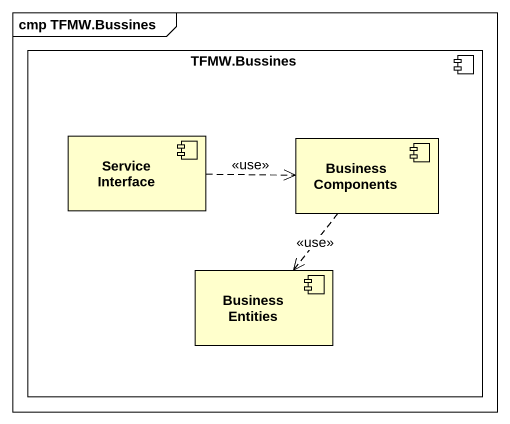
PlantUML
@startuml
mainframe cmp TFMW.Bussines
component "TFMW.Bussines" as TFMW_Bussines {
  component "Service Interface" as Service_Interface
  component "Business Components" as Business_Components
  component "Business Entities" as Business_Entities
}
Service_Interface .right.> Business_Components : <<use>>
Business_Components ..> Business_Entities : <<use>>
@enduml
